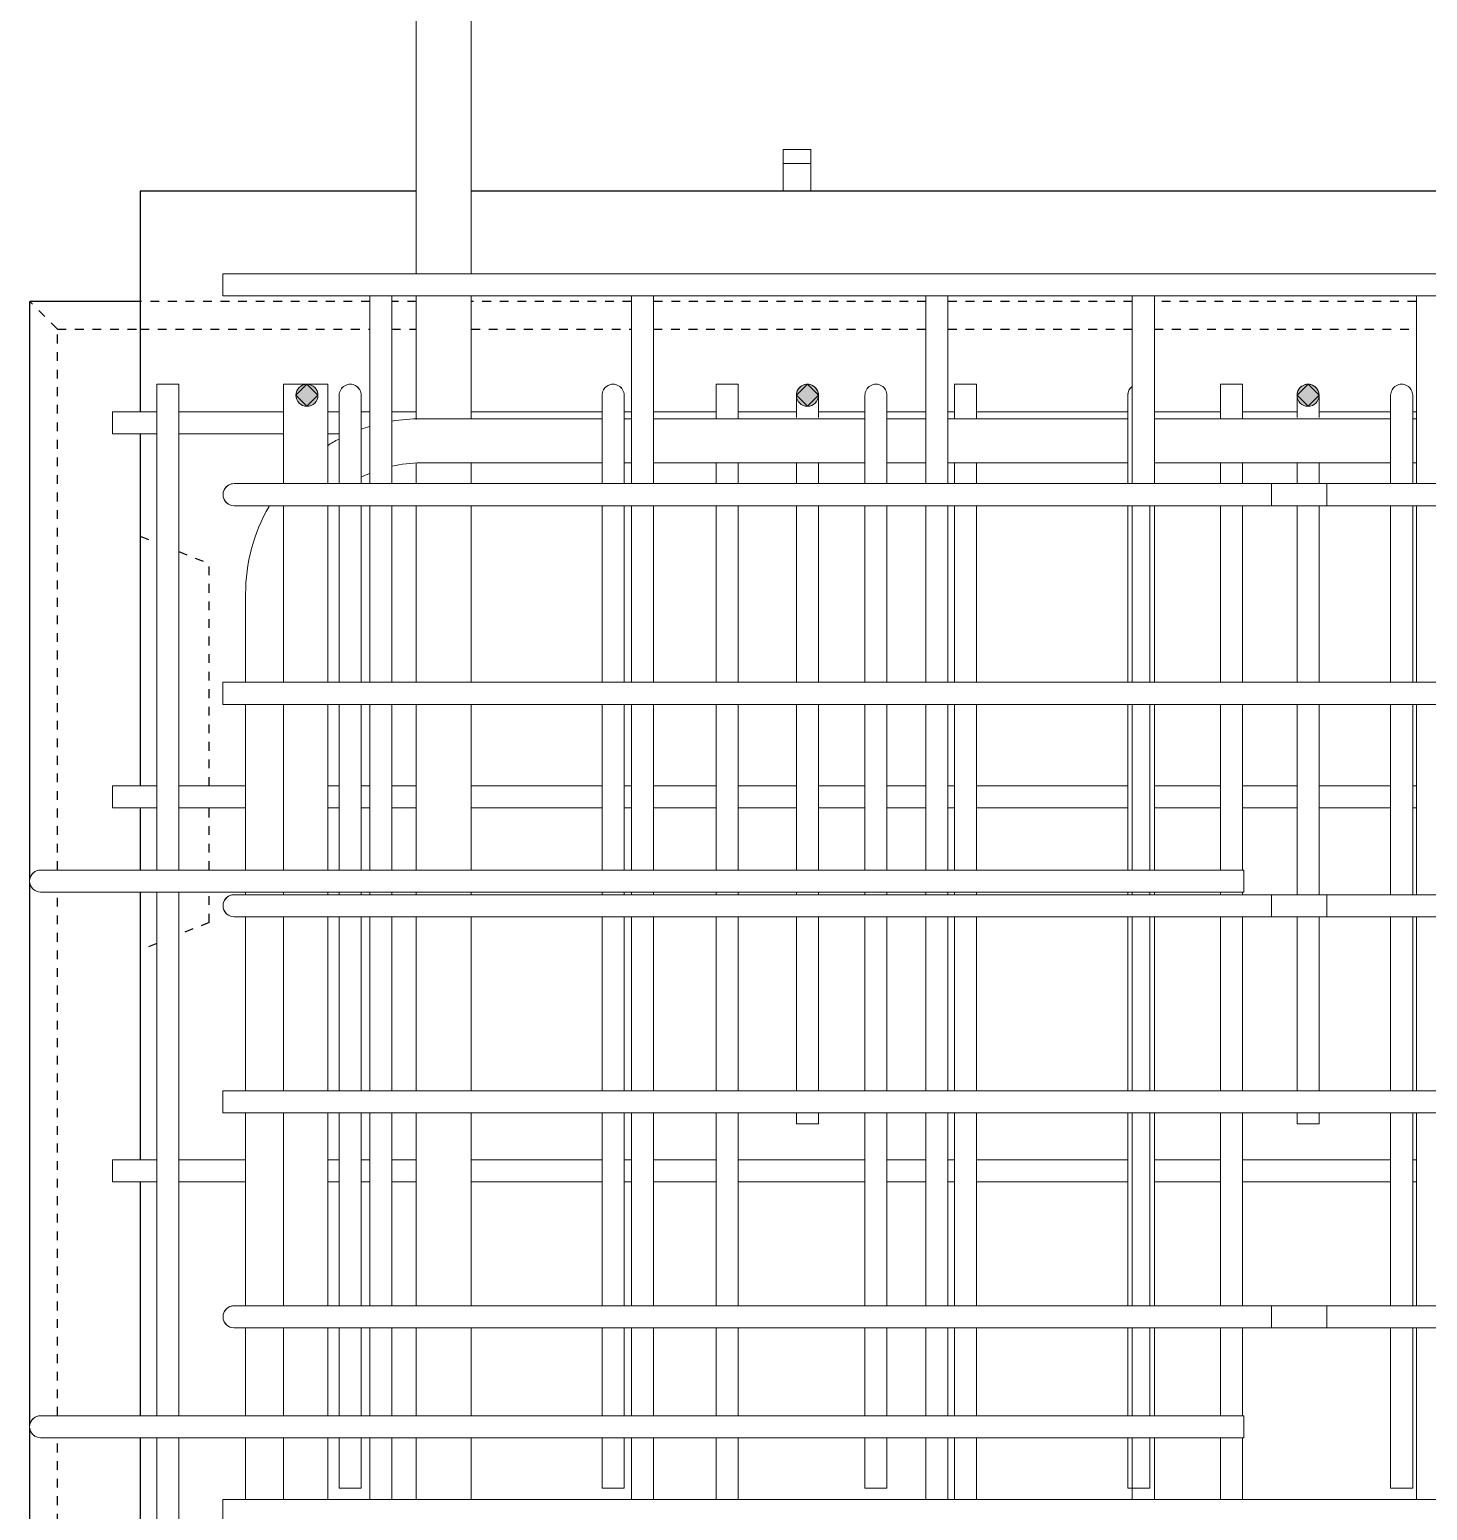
# Model space of a CAD drawing. Header units: millimetres. Extents: x -14581 to 6741, y -2784 to 21137.
# Drawn here: x -12894 to -12387, y 3222 to 3758 of the extents above; entities that cross this region are included whole.
import ezdxf

# ---------------------------------------------------------------- set-up
doc = ezdxf.new("R2010")
doc.units = ezdxf.units.MM
doc.linetypes.add('Dash', pattern=[6.36, 3.18, -3.18])
for name, color, linetype, lineweight in [('A-GENM', 13, 'Continuous', 18), ('A-WALL', 113, 'Continuous', 25), ('A-WALL-HDLN', 110, 'Dash', 25), ('S-RBAR', 171, 'Continuous', 18)]:
    doc.layers.add(name, color=color, linetype=linetype, lineweight=lineweight)

# ---------------------------------------------------------------- blocks, each defined once
blk = doc.blocks.new('RR spread anchor face based - RR-SA-3_0-200-1726827-Elevation Front Copy 1')
at = {"layer": 'A-GENM'}
for p, q in [((-12620.80383016151, 3709.999999999211), (-12620.80383016151, 3714.999999999211)), ((-12620.80383016151, 3714.999999999211), (-12610.80383016151, 3714.999999999211)), ((-12610.80383016151, 3714.999999999211), (-12610.80383016151, 3709.999999999211)), ((-12620.80383016151, 3699.999999999595), (-12620.80383016151, 3709.999999999211)), ((-12610.80383016151, 3709.999999999211), (-12620.80383016151, 3709.999999999211)), ((-12610.80383016151, 3709.999999999211), (-12610.80383016151, 3699.999999999595))]:
    blk.add_line(p, q, dxfattribs=at)

msp = doc.modelspace()

# ---------------------------------------------------------------- hatches: boundary and pattern name
at = {"layer": 'S-RBAR'}
h = msp.add_hatch(color=256, dxfattribs=at)
edge = h.paths.add_edge_path()
edge.add_arc((-12793.38043846093, 3625.999999999212), 4, 0, 360)
for points in [[(-12793.38043846094, 3621.999999999216), (-12789.38043846094, 3625.999999999217), (-12793.38043846094, 3629.999999999218), (-12797.38043846094, 3625.999999999217)], [(-12611.98628638608, 3621.999999999216), (-12607.98628638608, 3625.999999999217), (-12611.98628638608, 3629.999999999218), (-12615.98628638608, 3625.999999999217)], [(-12430.59213431122, 3621.999999999216), (-12426.59213431123, 3625.999999999217), (-12430.59213431122, 3629.999999999218), (-12434.59213431122, 3625.999999999217)]]:
    msp.add_hatch(color=256, dxfattribs=at).paths.add_polyline_path(points)
h = msp.add_hatch(color=256, dxfattribs=at)
edge = h.paths.add_edge_path()
edge.add_arc((-12611.98628638608, 3625.999999999212), 4, 0, 360)
h = msp.add_hatch(color=256, dxfattribs=at)
edge = h.paths.add_edge_path()
edge.add_arc((-12430.59213431122, 3625.999999999212), 4, 0, 360)

# ---------------------------------------------------------------- linework, layer by layer
at = {"layer": 'A-WALL'}
for p, q in [((-12753.80383016153, 3699.999999999594), (-12853.80383016152, 3699.999999999594)), ((-12853.80383016153, 3699.999999999594), (-12853.80383016153, 3619.999999999593)), ((-12250.36633016154, 3699.999999999594), (-12733.80383016153, 3699.999999999594)), ((-12893.80383016152, 3450.493431560683), (-12893.80383016152, 3659.999999999213)), ((-12853.80383016153, 3659.999999999213), (-12893.80383016152, 3659.999999999213)), ((-12853.80383016153, 3611.999999999593), (-12853.80383016153, 3484.499999999593)), ((-12853.80383016153, 3476.499999999593), (-12853.80383016153, 3453.999999999423)), ((-12893.80383016152, 3252.785098227362), (-12893.80383016152, 3449.506568438163)), ((-12853.80383016153, 3445.999999999423), (-12853.80383016153, 3348.999999999594)), ((-12853.80383016153, 3340.999999999593), (-12853.80383016153, 3256.291666666102)), ((-12893.80383016152, 3055.07676489404), (-12893.80383016152, 3251.798235104841)), ((-12853.80383016153, 3248.291666666101), (-12853.80383016153, 3213.499999999594))]:
    msp.add_line(p, q, dxfattribs=at)
at = {"layer": 'A-WALL-HDLN'}
for p, q in [((-12883.80124784998, 3649.999999999974), (-12893.77403961149, 3659.97279176149)), ((-12770.59410178538, 3659.999999999213), (-12853.80383016153, 3659.999999999213)), ((-12753.80383016153, 3659.999999999213), (-12762.59410178538, 3659.999999999213)), ((-12675.78117427416, 3659.999999999213), (-12733.80383016153, 3659.999999999213)), ((-12569.09324676294, 3659.999999999213), (-12667.78117427417, 3659.999999999213)), ((-12494.28031925173, 3659.999999999213), (-12561.09324676294, 3659.999999999213)), ((-12391.34239174051, 3659.999999999213), (-12486.28031925173, 3659.999999999213)), ((-12883.80124784998, 3453.999999999424), (-12883.80124784998, 3649.999999999975)), ((-12883.80124784998, 3649.999999999975), (-12853.85343953652, 3649.999999999975)), ((-12853.75422078653, 3649.999999999975), (-12770.59410178538, 3649.999999999975)), ((-12762.59410178538, 3649.999999999975), (-12753.80383016153, 3649.999999999976)), ((-12733.80383016153, 3649.999999999976), (-12675.78117427416, 3649.999999999976)), ((-12667.78117427417, 3649.999999999976), (-12569.09324676294, 3649.999999999977)), ((-12561.09324676294, 3649.999999999977), (-12494.28031925173, 3649.999999999978)), ((-12486.28031925173, 3649.999999999978), (-12391.34239174051, 3649.999999999978)), ((-12853.75422078653, 3574.980156249579), (-12847.80383016152, 3572.599999999577)), ((-12839.80383016152, 3569.399999999578), (-12828.80383016155, 3564.999999999589)), ((-12828.80383016155, 3484.499999999593), (-12828.80383016155, 3564.999999999589)), ((-12828.80383016155, 3453.999999999423), (-12828.80383016155, 3476.499999999593)), ((-12883.80124784998, 3256.291666666103), (-12883.80124784998, 3445.999999999423)), ((-12828.80383016155, 3434.999999999594), (-12828.80383016155, 3445.999999999423)), ((-12828.80383016155, 3434.999999999594), (-12839.80383016152, 3430.599999999605)), ((-12847.80383016152, 3427.399999999606), (-12853.75422078653, 3425.019843749604)), ((-12883.80124784998, 3058.583333332781), (-12883.80124784998, 3248.291666666102))]:
    msp.add_line(p, q, dxfattribs=at)
at = {"layer": 'S-RBAR'}
for p, q in [((-12753.80383016153, 4680.000000000216), (-12753.80383016153, 3669.999999999593)), ((-12733.80383016153, 4680.000000000216), (-12733.80383016153, 3669.999999999593)), ((-12063.80383016152, 3669.999999999594), (-12823.80383016152, 3669.999999999594)), ((-12823.80383016152, 3669.999999999594), (-12823.80383016152, 3661.999999999594)), ((-12063.80383016152, 3661.999999999594), (-12823.80383016152, 3661.999999999594)), ((-12770.59410178538, 3593.999999999214), (-12770.59410178538, 3661.999999999595)), ((-12762.59410178538, 3593.999999999214), (-12762.59410178538, 3661.999999999595)), ((-12753.80383016153, 3661.999999999594), (-12753.80383016153, 3617.276176211157)), ((-12733.80383016153, 3661.999999999594), (-12733.80383016153, 3617.499999999598)), ((-12675.78117427416, 3593.999999999214), (-12675.78117427416, 3661.999999999595)), ((-12667.78117427417, 3593.999999999214), (-12667.78117427417, 3661.999999999595)), ((-12569.09324676294, 3593.999999999214), (-12569.09324676294, 3661.999999999595)), ((-12561.09324676294, 3593.999999999214), (-12561.09324676294, 3661.999999999595)), ((-12494.28031925173, 3593.999999999214), (-12494.28031925173, 3661.999999999595)), ((-12486.28031925173, 3593.999999999214), (-12486.28031925173, 3661.999999999595)), ((-12391.34239174051, 3593.999999999214), (-12391.34239174051, 3661.999999999595)), ((-12839.80383016152, 3629.999999999213), (-12847.80383016152, 3629.999999999213)), ((-12847.80383016152, 3453.999999999424), (-12847.80383016152, 3629.999999999213)), ((-12839.80383016152, 3453.999999999424), (-12839.80383016152, 3629.999999999213)), ((-12785.80383016153, 3629.999999999213), (-12801.80383016153, 3629.999999999213)), ((-12801.80383016153, 3593.999999999213), (-12801.80383016153, 3629.999999999213)), ((-12793.38043846094, 3629.999999999218), (-12797.38043846094, 3625.999999999217)), ((-12789.38043846094, 3625.999999999217), (-12793.38043846094, 3629.999999999218)), ((-12785.80383016153, 3593.999999999213), (-12785.80383016153, 3629.999999999213)), ((-12637.08555739102, 3629.999999999213), (-12645.08555739102, 3629.999999999213)), ((-12645.08555739102, 3617.499999999598), (-12645.08555739102, 3629.999999999213)), ((-12637.08555739102, 3617.499999999598), (-12637.08555739102, 3629.999999999213)), ((-12611.98628638608, 3629.999999999218), (-12615.98628638608, 3625.999999999217)), ((-12607.98628638608, 3625.999999999217), (-12611.98628638608, 3629.999999999218)), ((-12550.72642100577, 3629.999999999213), (-12558.72642100577, 3629.999999999213)), ((-12558.72642100577, 3617.499999999598), (-12558.72642100577, 3629.999999999213)), ((-12550.72642100577, 3617.499999999598), (-12550.72642100577, 3629.999999999213)), ((-12454.36728462051, 3629.999999999213), (-12462.36728462051, 3629.999999999213)), ((-12462.36728462051, 3617.499999999598), (-12462.36728462051, 3629.999999999213)), ((-12454.36728462051, 3617.499999999598), (-12454.36728462051, 3629.999999999213)), ((-12430.59213431122, 3629.999999999218), (-12434.59213431122, 3625.999999999217)), ((-12426.59213431123, 3625.999999999217), (-12430.59213431122, 3629.999999999218)), ((-12797.38043846094, 3625.999999999217), (-12793.38043846094, 3621.999999999216)), ((-12793.38043846094, 3621.999999999216), (-12789.38043846094, 3625.999999999217)), ((-12781.68129136415, 3594.179344907723), (-12781.68129136415, 3625.999999999203)), ((-12773.68129136415, 3594.179344907723), (-12773.68129136415, 3625.999999999203)), ((-12686.42723989491, 3594.179344907723), (-12686.42723989491, 3625.999999999203)), ((-12678.42723989491, 3594.179344907723), (-12678.42723989491, 3625.999999999203)), ((-12615.98628638608, 3625.999999999212), (-12615.98628638608, 3617.922472957413)), ((-12615.98628638608, 3625.999999999217), (-12611.98628638608, 3621.999999999216)), ((-12611.98628638608, 3621.999999999216), (-12607.98628638608, 3625.999999999217)), ((-12607.98628638608, 3625.999999999212), (-12607.98628638608, 3617.922472957413)), ((-12591.17318842567, 3594.179344907723), (-12591.17318842567, 3625.999999999203)), ((-12583.17318842567, 3594.179344907723), (-12583.17318842567, 3625.999999999203)), ((-12495.91913695643, 3594.179344907723), (-12495.91913695643, 3625.999999999203)), ((-12434.59213431123, 3625.999999999212), (-12434.59213431123, 3617.922472957413)), ((-12434.59213431122, 3625.999999999217), (-12430.59213431122, 3621.999999999216)), ((-12430.59213431122, 3621.999999999216), (-12426.59213431123, 3625.999999999217)), ((-12426.59213431123, 3625.999999999212), (-12426.59213431123, 3617.922472957413)), ((-12400.6650854872, 3594.179344907723), (-12400.6650854872, 3625.999999999203)), ((-12392.6650854872, 3594.179344907723), (-12392.6650854872, 3625.999999999203)), ((-12847.80383016152, 3619.999999999593), (-12863.80383016152, 3619.999999999593)), ((-12863.80383016152, 3619.999999999593), (-12863.80383016152, 3611.999999999593)), ((-12801.80383016153, 3619.999999999593), (-12839.80383016152, 3619.999999999593)), ((-12781.68129136415, 3619.999999999593), (-12785.80383016152, 3619.999999999593)), ((-12770.59410178538, 3619.999999999593), (-12773.68129136415, 3619.999999999593)), ((-12753.80383016153, 3619.999999999593), (-12762.59410178538, 3619.999999999593)), ((-12686.42723989491, 3617.499999999598), (-12752.10371969996, 3617.499999999598)), ((-12686.42723989491, 3619.999999999593), (-12733.80383016153, 3619.999999999593)), ((-12675.78117427416, 3619.999999999593), (-12678.42723989491, 3619.999999999593)), ((-12675.78117427416, 3617.499999999598), (-12678.42723989491, 3617.499999999598)), ((-12645.08555739102, 3619.999999999593), (-12667.78117427417, 3619.999999999593)), ((-12591.17318842567, 3617.499999999598), (-12667.78117427417, 3617.499999999598)), ((-12615.98628638608, 3619.999999999593), (-12637.08555739102, 3619.999999999593)), ((-12591.17318842567, 3619.999999999593), (-12607.98628638608, 3619.999999999593)), ((-12569.09324676294, 3619.999999999593), (-12583.17318842567, 3619.999999999593)), ((-12569.09324676294, 3617.499999999598), (-12583.17318842567, 3617.499999999598)), ((-12558.72642100577, 3619.999999999593), (-12561.09324676294, 3619.999999999593)), ((-12495.91913695643, 3617.499999999598), (-12561.09324676294, 3617.499999999598)), ((-12495.91913695643, 3619.999999999593), (-12550.72642100577, 3619.999999999593)), ((-12462.36728462051, 3619.999999999593), (-12486.28031925173, 3619.999999999593)), ((-12400.6650854872, 3617.499999999598), (-12486.28031925173, 3617.499999999598)), ((-12434.59213431123, 3619.999999999593), (-12454.36728462051, 3619.999999999593)), ((-12400.6650854872, 3619.999999999593), (-12426.59213431123, 3619.999999999593)), ((-12391.34239174051, 3619.999999999593), (-12392.6650854872, 3619.999999999593)), ((-12391.34239174051, 3617.499999999598), (-12392.6650854872, 3617.499999999598)), ((-12847.80383016152, 3611.999999999593), (-12863.80383016152, 3611.999999999593)), ((-12801.80383016153, 3611.999999999593), (-12839.80383016152, 3611.999999999593)), ((-12781.68129136415, 3611.999999999593), (-12785.80383016152, 3611.999999999593)), ((-12753.80383016153, 3601.276176211157), (-12753.80383016153, 3593.999999999213)), ((-12686.42723989491, 3601.499999999599), (-12752.10371969996, 3601.499999999599)), ((-12733.80383016153, 3601.499999999598), (-12733.80383016153, 3593.999999999213)), ((-12675.78117427416, 3601.499999999599), (-12678.42723989491, 3601.499999999599)), ((-12591.17318842567, 3601.499999999599), (-12667.78117427417, 3601.499999999599)), ((-12645.08555739102, 3593.999999999214), (-12645.08555739102, 3601.499999999599)), ((-12637.08555739102, 3593.999999999214), (-12637.08555739102, 3601.499999999599)), ((-12615.98628638608, 3601.499999999598), (-12615.98628638608, 3593.999999999214)), ((-12607.98628638608, 3601.499999999598), (-12607.98628638608, 3593.999999999214)), ((-12569.09324676294, 3601.499999999599), (-12583.17318842567, 3601.499999999599)), ((-12495.91913695643, 3601.499999999599), (-12561.09324676294, 3601.499999999599)), ((-12558.72642100577, 3593.999999999214), (-12558.72642100577, 3601.499999999599)), ((-12550.72642100577, 3593.999999999214), (-12550.72642100577, 3601.499999999599)), ((-12400.6650854872, 3601.499999999599), (-12486.28031925173, 3601.499999999599)), ((-12462.36728462051, 3593.999999999214), (-12462.36728462051, 3601.499999999599)), ((-12454.36728462051, 3593.999999999214), (-12454.36728462051, 3601.499999999599)), ((-12434.59213431123, 3601.499999999598), (-12434.59213431123, 3593.999999999214)), ((-12426.59213431123, 3601.499999999598), (-12426.59213431123, 3593.999999999214)), ((-12391.34239174051, 3601.499999999599), (-12392.6650854872, 3601.499999999599)), ((-12819.76422844584, 3593.999999999213), (-12783.76422844584, 3593.999999999213)), ((-12423.76422844584, 3593.999999999213), (-12783.76422844584, 3593.999999999213)), ((-12443.80383016152, 3593.999999999213), (-12083.80383016152, 3593.999999999213)), ((-12443.80383016152, 3585.999999999213), (-12443.80383016152, 3593.999999999213)), ((-12423.76422844584, 3593.999999999213), (-12423.76422844584, 3585.999999999213)), ((-12819.76422844584, 3585.999999999213), (-12783.76422844584, 3585.999999999213)), ((-12801.80383016153, 3521.999999999594), (-12801.80383016153, 3585.999999999213)), ((-12785.80383016153, 3521.999999999594), (-12785.80383016153, 3585.999999999213)), ((-12423.76422844584, 3585.999999999213), (-12783.76422844584, 3585.999999999213)), ((-12781.68129136415, 3585.999999999213), (-12781.68129136415, 3521.999999999596)), ((-12773.68129136415, 3585.999999999213), (-12773.68129136415, 3521.999999999596)), ((-12770.59410178538, 3521.999999999595), (-12770.59410178538, 3585.999999999212)), ((-12762.59410178538, 3521.999999999595), (-12762.59410178538, 3585.999999999212)), ((-12753.80383016153, 3585.999999999213), (-12753.80383016153, 3521.999999999594)), ((-12733.80383016153, 3585.999999999213), (-12733.80383016153, 3521.999999999594)), ((-12686.42723989491, 3585.999999999213), (-12686.42723989491, 3521.999999999596)), ((-12678.42723989491, 3585.999999999213), (-12678.42723989491, 3521.999999999596)), ((-12675.78117427416, 3521.999999999595), (-12675.78117427416, 3585.999999999212)), ((-12667.78117427417, 3521.999999999595), (-12667.78117427417, 3585.999999999212)), ((-12645.08555739102, 3521.999999999595), (-12645.08555739102, 3585.999999999213)), ((-12637.08555739102, 3521.999999999595), (-12637.08555739102, 3585.999999999213)), ((-12615.98628638608, 3585.999999999213), (-12615.98628638608, 3521.999999999595)), ((-12607.98628638608, 3585.999999999213), (-12607.98628638608, 3521.999999999595)), ((-12591.17318842567, 3585.999999999213), (-12591.17318842567, 3521.999999999596)), ((-12583.17318842567, 3585.999999999213), (-12583.17318842567, 3521.999999999596)), ((-12569.09324676294, 3521.999999999595), (-12569.09324676294, 3585.999999999212)), ((-12561.09324676294, 3521.999999999595), (-12561.09324676294, 3585.999999999212)), ((-12558.72642100577, 3521.999999999595), (-12558.72642100577, 3585.999999999213)), ((-12550.72642100577, 3521.999999999595), (-12550.72642100577, 3585.999999999213)), ((-12495.91913695643, 3585.999999999213), (-12495.91913695643, 3521.999999999596)), ((-12494.28031925173, 3521.999999999595), (-12494.28031925173, 3585.999999999212)), ((-12487.91913695644, 3585.999999999213), (-12487.91913695644, 3521.999999999596)), ((-12486.28031925173, 3521.999999999595), (-12486.28031925173, 3585.999999999212)), ((-12462.36728462051, 3521.999999999595), (-12462.36728462051, 3585.999999999213)), ((-12454.36728462051, 3521.999999999595), (-12454.36728462051, 3585.999999999213)), ((-12443.80383016152, 3585.999999999213), (-12083.80383016152, 3585.999999999213)), ((-12434.59213431123, 3585.999999999213), (-12434.59213431123, 3521.999999999595)), ((-12426.59213431123, 3585.999999999213), (-12426.59213431123, 3521.999999999595)), ((-12400.6650854872, 3585.999999999213), (-12400.6650854872, 3521.999999999596)), ((-12392.6650854872, 3585.999999999213), (-12392.6650854872, 3521.999999999596)), ((-12391.34239174051, 3521.999999999595), (-12391.34239174051, 3585.999999999212)), ((-12815.60371969996, 3553.999999999598), (-12815.60371969996, 3521.999999999595)), ((-12063.80383016152, 3521.999999999594), (-12823.80383016152, 3521.999999999594)), ((-12823.80383016152, 3521.999999999594), (-12823.80383016152, 3513.999999999594)), ((-12063.80383016152, 3513.999999999594), (-12823.80383016152, 3513.999999999594)), ((-12815.60371969996, 3513.999999999594), (-12815.60371969996, 3453.999999999423)), ((-12801.80383016153, 3453.999999999423), (-12801.80383016153, 3513.999999999594)), ((-12785.80383016153, 3453.999999999423), (-12785.80383016153, 3513.999999999594)), ((-12781.68129136415, 3513.999999999595), (-12781.68129136415, 3453.999999999424)), ((-12773.68129136415, 3513.999999999595), (-12773.68129136415, 3453.999999999424)), ((-12770.59410178538, 3453.999999999423), (-12770.59410178538, 3513.999999999593)), ((-12762.59410178538, 3453.999999999423), (-12762.59410178538, 3513.999999999593)), ((-12753.80383016153, 3513.999999999594), (-12753.80383016153, 3453.999999999423)), ((-12733.80383016153, 3513.999999999594), (-12733.80383016153, 3453.999999999423)), ((-12686.42723989491, 3513.999999999595), (-12686.42723989491, 3453.999999999424)), ((-12678.42723989491, 3513.999999999595), (-12678.42723989491, 3453.999999999424)), ((-12675.78117427416, 3453.999999999423), (-12675.78117427416, 3513.999999999593)), ((-12667.78117427417, 3453.999999999423), (-12667.78117427417, 3513.999999999593)), ((-12645.08555739102, 3453.999999999424), (-12645.08555739102, 3513.999999999595)), ((-12637.08555739102, 3453.999999999424), (-12637.08555739102, 3513.999999999595)), ((-12615.98628638608, 3513.999999999594), (-12615.98628638608, 3453.999999999424)), ((-12607.98628638608, 3513.999999999594), (-12607.98628638608, 3453.999999999424)), ((-12591.17318842567, 3513.999999999595), (-12591.17318842567, 3453.999999999424)), ((-12583.17318842567, 3513.999999999595), (-12583.17318842567, 3453.999999999424)), ((-12569.09324676294, 3453.999999999423), (-12569.09324676294, 3513.999999999593)), ((-12561.09324676294, 3453.999999999423), (-12561.09324676294, 3513.999999999593)), ((-12558.72642100577, 3453.999999999424), (-12558.72642100577, 3513.999999999595)), ((-12550.72642100577, 3453.999999999424), (-12550.72642100577, 3513.999999999595)), ((-12495.91913695643, 3513.999999999595), (-12495.91913695643, 3453.999999999424)), ((-12494.28031925173, 3453.999999999423), (-12494.28031925173, 3513.999999999593)), ((-12487.91913695644, 3513.999999999595), (-12487.91913695644, 3453.999999999424)), ((-12486.28031925173, 3453.999999999423), (-12486.28031925173, 3513.999999999593)), ((-12462.36728462051, 3453.999999999424), (-12462.36728462051, 3513.999999999595)), ((-12454.36728462051, 3453.999999999424), (-12454.36728462051, 3513.999999999595)), ((-12434.59213431123, 3513.999999999594), (-12434.59213431123, 3445.06060605984)), ((-12426.59213431123, 3513.999999999594), (-12426.59213431123, 3445.06060605984)), ((-12400.6650854872, 3513.999999999595), (-12400.6650854872, 3445.06060605984)), ((-12392.6650854872, 3513.999999999595), (-12392.6650854872, 3445.06060605984)), ((-12391.34239174051, 3445.06060605984), (-12391.34239174051, 3513.999999999593)), ((-12847.80383016152, 3484.499999999593), (-12863.80383016152, 3484.499999999593)), ((-12863.80383016152, 3484.499999999593), (-12863.80383016152, 3476.499999999593)), ((-12815.60371969995, 3484.499999999593), (-12839.80383016152, 3484.499999999593)), ((-12781.68129136415, 3484.499999999593), (-12785.80383016152, 3484.499999999593)), ((-12770.59410178538, 3484.499999999593), (-12773.68129136415, 3484.499999999593)), ((-12753.80383016153, 3484.499999999593), (-12762.59410178538, 3484.499999999593)), ((-12686.42723989491, 3484.499999999593), (-12733.80383016153, 3484.499999999593)), ((-12675.78117427416, 3484.499999999593), (-12678.42723989491, 3484.499999999593)), ((-12645.08555739102, 3484.499999999593), (-12667.78117427417, 3484.499999999593)), ((-12615.98628638608, 3484.499999999593), (-12637.08555739102, 3484.499999999593)), ((-12591.17318842567, 3484.499999999593), (-12607.98628638608, 3484.499999999593)), ((-12569.09324676294, 3484.499999999593), (-12583.17318842567, 3484.499999999593)), ((-12558.72642100577, 3484.499999999593), (-12561.09324676294, 3484.499999999593)), ((-12495.91913695643, 3484.499999999593), (-12550.72642100577, 3484.499999999593)), ((-12462.36728462051, 3484.499999999593), (-12486.28031925173, 3484.499999999593)), ((-12434.59213431123, 3484.499999999593), (-12454.36728462051, 3484.499999999593)), ((-12400.6650854872, 3484.499999999593), (-12426.59213431123, 3484.499999999593)), ((-12391.34239174051, 3484.499999999593), (-12392.6650854872, 3484.499999999593)), ((-12847.80383016152, 3476.499999999593), (-12863.80383016152, 3476.499999999593)), ((-12815.60371969995, 3476.499999999593), (-12839.80383016152, 3476.499999999593)), ((-12781.68129136415, 3476.499999999593), (-12785.80383016152, 3476.499999999593)), ((-12770.59410178538, 3476.499999999593), (-12773.68129136415, 3476.499999999593)), ((-12753.80383016153, 3476.499999999593), (-12762.59410178538, 3476.499999999593)), ((-12686.42723989491, 3476.499999999593), (-12733.80383016153, 3476.499999999593)), ((-12675.78117427416, 3476.499999999593), (-12678.42723989491, 3476.499999999593)), ((-12645.08555739102, 3476.499999999593), (-12667.78117427417, 3476.499999999593)), ((-12615.98628638608, 3476.499999999593), (-12637.08555739102, 3476.499999999593)), ((-12591.17318842567, 3476.499999999593), (-12607.98628638608, 3476.499999999593)), ((-12569.09324676294, 3476.499999999593), (-12583.17318842567, 3476.499999999593)), ((-12558.72642100577, 3476.499999999593), (-12561.09324676294, 3476.499999999593)), ((-12495.91913695643, 3476.499999999593), (-12550.72642100577, 3476.499999999593)), ((-12462.36728462051, 3476.499999999593), (-12486.28031925173, 3476.499999999593)), ((-12434.59213431123, 3476.499999999593), (-12454.36728462051, 3476.499999999593)), ((-12400.6650854872, 3476.499999999593), (-12426.59213431123, 3476.499999999593)), ((-12391.34239174051, 3476.499999999593), (-12392.6650854872, 3476.499999999593)), ((-12889.86879165895, 3453.999999999423), (-12869.86879165895, 3453.999999999423)), ((-12453.86674867559, 3453.999999999423), (-12869.86879165895, 3453.999999999423)), ((-12453.86674867559, 3453.999999999423), (-12453.86674867559, 3445.999999999423)), ((-12889.86879165895, 3445.999999999423), (-12869.86879165895, 3445.999999999423)), ((-12453.86674867559, 3445.999999999423), (-12869.86879165895, 3445.999999999423)), ((-12847.80383016152, 3256.291666666102), (-12847.80383016152, 3445.999999999424)), ((-12839.80383016152, 3256.291666666102), (-12839.80383016152, 3445.999999999424)), ((-12819.76422844584, 3445.06060605984), (-12783.76422844584, 3445.06060605984)), ((-12815.60371969996, 3445.999999999423), (-12815.60371969996, 3445.06060605984)), ((-12801.80383016153, 3445.06060605984), (-12801.80383016153, 3445.999999999423)), ((-12785.80383016153, 3445.06060605984), (-12785.80383016153, 3445.999999999423)), ((-12423.76422844584, 3445.06060605984), (-12783.76422844584, 3445.06060605984)), ((-12781.68129136415, 3445.999999999423), (-12781.68129136415, 3445.06060605984)), ((-12773.68129136415, 3445.999999999423), (-12773.68129136415, 3445.06060605984)), ((-12770.59410178538, 3445.06060605984), (-12770.59410178538, 3445.999999999423)), ((-12762.59410178538, 3445.06060605984), (-12762.59410178538, 3445.999999999423)), ((-12753.80383016153, 3445.999999999423), (-12753.80383016153, 3445.06060605984)), ((-12733.80383016153, 3445.999999999423), (-12733.80383016153, 3445.06060605984)), ((-12686.42723989491, 3445.999999999423), (-12686.42723989491, 3445.06060605984)), ((-12678.42723989491, 3445.999999999423), (-12678.42723989491, 3445.06060605984)), ((-12675.78117427416, 3445.06060605984), (-12675.78117427416, 3445.999999999423)), ((-12667.78117427417, 3445.06060605984), (-12667.78117427417, 3445.999999999423)), ((-12645.08555739102, 3445.06060605984), (-12645.08555739102, 3445.999999999424)), ((-12637.08555739102, 3445.06060605984), (-12637.08555739102, 3445.999999999424)), ((-12615.98628638608, 3445.999999999423), (-12615.98628638608, 3445.06060605984)), ((-12607.98628638608, 3445.999999999423), (-12607.98628638608, 3445.06060605984)), ((-12591.17318842567, 3445.999999999423), (-12591.17318842567, 3445.06060605984)), ((-12583.17318842567, 3445.999999999423), (-12583.17318842567, 3445.06060605984)), ((-12569.09324676294, 3445.06060605984), (-12569.09324676294, 3445.999999999423)), ((-12561.09324676294, 3445.06060605984), (-12561.09324676294, 3445.999999999423)), ((-12558.72642100577, 3445.06060605984), (-12558.72642100577, 3445.999999999424)), ((-12550.72642100577, 3445.06060605984), (-12550.72642100577, 3445.999999999424)), ((-12495.91913695643, 3445.999999999423), (-12495.91913695643, 3445.06060605984)), ((-12494.28031925173, 3445.06060605984), (-12494.28031925173, 3445.999999999423)), ((-12487.91913695644, 3445.999999999423), (-12487.91913695644, 3445.06060605984)), ((-12486.28031925173, 3445.06060605984), (-12486.28031925173, 3445.999999999423)), ((-12462.36728462051, 3445.06060605984), (-12462.36728462051, 3445.999999999424)), ((-12454.36728462051, 3445.06060605984), (-12454.36728462051, 3445.999999999424)), ((-12443.80383016152, 3445.06060605984), (-12083.80383016152, 3445.06060605984)), ((-12443.80383016152, 3437.060606059839), (-12443.80383016152, 3445.06060605984)), ((-12423.76422844584, 3445.06060605984), (-12423.76422844584, 3437.060606059839)), ((-12819.76422844584, 3437.060606059839), (-12783.76422844584, 3437.060606059839)), ((-12815.60371969996, 3437.060606059839), (-12815.60371969996, 3373.999999999595)), ((-12801.80383016153, 3373.999999999595), (-12801.80383016153, 3437.060606059839)), ((-12785.80383016153, 3373.999999999595), (-12785.80383016153, 3437.060606059839)), ((-12423.76422844584, 3437.060606059839), (-12783.76422844584, 3437.060606059839)), ((-12781.68129136415, 3437.060606059839), (-12781.68129136415, 3373.999999999595)), ((-12773.68129136415, 3437.060606059839), (-12773.68129136415, 3373.999999999595)), ((-12770.59410178538, 3373.999999999594), (-12770.59410178538, 3437.060606059839)), ((-12762.59410178538, 3373.999999999594), (-12762.59410178538, 3437.060606059839)), ((-12753.80383016153, 3437.060606059839), (-12753.80383016153, 3373.999999999595)), ((-12733.80383016153, 3437.060606059839), (-12733.80383016153, 3373.999999999595)), ((-12686.42723989491, 3437.060606059839), (-12686.42723989491, 3373.999999999595)), ((-12678.42723989491, 3437.060606059839), (-12678.42723989491, 3373.999999999595)), ((-12675.78117427416, 3373.999999999594), (-12675.78117427416, 3437.060606059839)), ((-12667.78117427417, 3373.999999999594), (-12667.78117427417, 3437.060606059839)), ((-12645.08555739102, 3373.999999999595), (-12645.08555739102, 3437.060606059839)), ((-12637.08555739102, 3373.999999999595), (-12637.08555739102, 3437.060606059839)), ((-12615.98628638608, 3437.060606059839), (-12615.98628638608, 3373.999999999595)), ((-12607.98628638608, 3437.060606059839), (-12607.98628638608, 3373.999999999595)), ((-12591.17318842567, 3437.060606059839), (-12591.17318842567, 3373.999999999595)), ((-12583.17318842567, 3437.060606059839), (-12583.17318842567, 3373.999999999595)), ((-12569.09324676294, 3373.999999999594), (-12569.09324676294, 3437.060606059839)), ((-12561.09324676294, 3373.999999999594), (-12561.09324676294, 3437.060606059839)), ((-12558.72642100577, 3373.999999999595), (-12558.72642100577, 3437.060606059839)), ((-12550.72642100577, 3373.999999999595), (-12550.72642100577, 3437.060606059839)), ((-12495.91913695643, 3437.060606059839), (-12495.91913695643, 3373.999999999595)), ((-12494.28031925173, 3373.999999999594), (-12494.28031925173, 3437.060606059839)), ((-12487.91913695644, 3437.060606059839), (-12487.91913695644, 3373.999999999595)), ((-12486.28031925173, 3373.999999999594), (-12486.28031925173, 3437.060606059839)), ((-12462.36728462051, 3373.999999999595), (-12462.36728462051, 3437.060606059839)), ((-12454.36728462051, 3373.999999999595), (-12454.36728462051, 3437.060606059839)), ((-12443.80383016152, 3437.060606059839), (-12083.80383016152, 3437.060606059839)), ((-12434.59213431123, 3437.060606059839), (-12434.59213431123, 3373.999999999595)), ((-12426.59213431123, 3437.060606059839), (-12426.59213431123, 3373.999999999595)), ((-12400.6650854872, 3437.060606059839), (-12400.6650854872, 3373.999999999595)), ((-12392.6650854872, 3437.060606059839), (-12392.6650854872, 3373.999999999595)), ((-12391.34239174051, 3373.999999999594), (-12391.34239174051, 3437.060606059839)), ((-12063.80383016152, 3373.999999999594), (-12823.80383016152, 3373.999999999594)), ((-12823.80383016152, 3373.999999999594), (-12823.80383016152, 3365.999999999594)), ((-12063.80383016152, 3365.999999999594), (-12823.80383016152, 3365.999999999594)), ((-12815.60371969996, 3365.999999999594), (-12815.60371969996, 3296.121212120466)), ((-12801.80383016153, 3296.121212120466), (-12801.80383016153, 3365.999999999594)), ((-12785.80383016153, 3296.121212120466), (-12785.80383016153, 3365.999999999594)), ((-12781.68129136415, 3365.999999999594), (-12781.68129136415, 3296.121212120466)), ((-12773.68129136415, 3365.999999999594), (-12773.68129136415, 3296.121212120466)), ((-12770.59410178538, 3296.121212120466), (-12770.59410178538, 3365.999999999593)), ((-12762.59410178538, 3296.121212120466), (-12762.59410178538, 3365.999999999593)), ((-12753.80383016153, 3365.999999999593), (-12753.80383016153, 3296.121212120466)), ((-12733.80383016153, 3365.999999999593), (-12733.80383016153, 3296.121212120466)), ((-12686.42723989491, 3365.999999999594), (-12686.42723989491, 3296.121212120466)), ((-12678.42723989491, 3365.999999999594), (-12678.42723989491, 3296.121212120466)), ((-12675.78117427416, 3296.121212120466), (-12675.78117427416, 3365.999999999593)), ((-12667.78117427417, 3296.121212120466), (-12667.78117427417, 3365.999999999593)), ((-12645.08555739102, 3296.121212120467), (-12645.08555739102, 3365.999999999594)), ((-12637.08555739102, 3296.121212120467), (-12637.08555739102, 3365.999999999594)), ((-12615.98628638608, 3365.999999999594), (-12615.98628638608, 3361.999999999223)), ((-12607.98628638608, 3365.999999999594), (-12607.98628638608, 3361.999999999223)), ((-12591.17318842567, 3365.999999999594), (-12591.17318842567, 3296.121212120466)), ((-12583.17318842567, 3365.999999999594), (-12583.17318842567, 3296.121212120466)), ((-12569.09324676294, 3296.121212120466), (-12569.09324676294, 3365.999999999593)), ((-12561.09324676294, 3296.121212120466), (-12561.09324676294, 3365.999999999593)), ((-12558.72642100577, 3296.121212120467), (-12558.72642100577, 3365.999999999594)), ((-12550.72642100577, 3296.121212120467), (-12550.72642100577, 3365.999999999594)), ((-12495.91913695643, 3365.999999999594), (-12495.91913695643, 3296.121212120466)), ((-12494.28031925173, 3296.121212120466), (-12494.28031925173, 3365.999999999593)), ((-12487.91913695644, 3365.999999999594), (-12487.91913695644, 3296.121212120466)), ((-12486.28031925173, 3296.121212120466), (-12486.28031925173, 3365.999999999593)), ((-12462.36728462051, 3296.121212120467), (-12462.36728462051, 3365.999999999594)), ((-12454.36728462051, 3296.121212120467), (-12454.36728462051, 3365.999999999594)), ((-12434.59213431123, 3365.999999999594), (-12434.59213431123, 3361.999999999223)), ((-12426.59213431123, 3365.999999999594), (-12426.59213431123, 3361.999999999223)), ((-12400.6650854872, 3365.999999999594), (-12400.6650854872, 3296.121212120466)), ((-12392.6650854872, 3365.999999999594), (-12392.6650854872, 3296.121212120466)), ((-12391.34239174051, 3296.121212120466), (-12391.34239174051, 3365.999999999593)), ((-12615.98628638608, 3361.999999999223), (-12607.98628638608, 3361.999999999223)), ((-12434.59213431123, 3361.999999999223), (-12426.59213431123, 3361.999999999223)), ((-12847.80383016152, 3348.999999999594), (-12863.80383016152, 3348.999999999594)), ((-12863.80383016152, 3348.999999999594), (-12863.80383016152, 3340.999999999593)), ((-12815.60371969995, 3348.999999999594), (-12839.80383016152, 3348.999999999594)), ((-12781.68129136415, 3348.999999999594), (-12785.80383016152, 3348.999999999594)), ((-12770.59410178538, 3348.999999999594), (-12773.68129136415, 3348.999999999594)), ((-12753.80383016153, 3348.999999999594), (-12762.59410178538, 3348.999999999594)), ((-12686.42723989491, 3348.999999999594), (-12733.80383016153, 3348.999999999594)), ((-12675.78117427416, 3348.999999999594), (-12678.42723989491, 3348.999999999594)), ((-12645.08555739102, 3348.999999999594), (-12667.78117427417, 3348.999999999594)), ((-12591.17318842567, 3348.999999999594), (-12637.08555739102, 3348.999999999594)), ((-12569.09324676294, 3348.999999999594), (-12583.17318842567, 3348.999999999594)), ((-12558.72642100577, 3348.999999999594), (-12561.09324676294, 3348.999999999594)), ((-12495.91913695643, 3348.999999999594), (-12550.72642100577, 3348.999999999594)), ((-12462.36728462051, 3348.999999999594), (-12486.28031925173, 3348.999999999594)), ((-12400.6650854872, 3348.999999999594), (-12454.36728462051, 3348.999999999594)), ((-12391.34239174051, 3348.999999999594), (-12392.6650854872, 3348.999999999594)), ((-12847.80383016152, 3340.999999999593), (-12863.80383016152, 3340.999999999593)), ((-12815.60371969995, 3340.999999999593), (-12839.80383016152, 3340.999999999593)), ((-12781.68129136415, 3340.999999999593), (-12785.80383016152, 3340.999999999593)), ((-12770.59410178538, 3340.999999999593), (-12773.68129136415, 3340.999999999593)), ((-12753.80383016153, 3340.999999999593), (-12762.59410178538, 3340.999999999593)), ((-12686.42723989491, 3340.999999999593), (-12733.80383016153, 3340.999999999593)), ((-12675.78117427416, 3340.999999999593), (-12678.42723989491, 3340.999999999593)), ((-12645.08555739102, 3340.999999999593), (-12667.78117427417, 3340.999999999593)), ((-12591.17318842567, 3340.999999999593), (-12637.08555739102, 3340.999999999593)), ((-12569.09324676294, 3340.999999999593), (-12583.17318842567, 3340.999999999593)), ((-12558.72642100577, 3340.999999999593), (-12561.09324676294, 3340.999999999593)), ((-12495.91913695643, 3340.999999999593), (-12550.72642100577, 3340.999999999593)), ((-12462.36728462051, 3340.999999999593), (-12486.28031925173, 3340.999999999593)), ((-12400.6650854872, 3340.999999999593), (-12454.36728462051, 3340.999999999593)), ((-12391.34239174051, 3340.999999999593), (-12392.6650854872, 3340.999999999593)), ((-12819.76422844584, 3296.121212120466), (-12783.76422844584, 3296.121212120466)), ((-12423.76422844584, 3296.121212120466), (-12783.76422844584, 3296.121212120466)), ((-12443.80383016152, 3296.121212120466), (-12083.80383016152, 3296.121212120466)), ((-12443.80383016152, 3288.121212120466), (-12443.80383016152, 3296.121212120466)), ((-12423.76422844584, 3296.121212120466), (-12423.76422844584, 3288.121212120466)), ((-12819.76422844584, 3288.121212120466), (-12783.76422844584, 3288.121212120466)), ((-12815.60371969996, 3288.121212120465), (-12815.60371969996, 3256.291666666102)), ((-12801.80383016153, 3256.291666666102), (-12801.80383016153, 3288.121212120465)), ((-12785.80383016153, 3256.291666666102), (-12785.80383016153, 3288.121212120465)), ((-12423.76422844584, 3288.121212120466), (-12783.76422844584, 3288.121212120466)), ((-12781.68129136415, 3288.121212120466), (-12781.68129136415, 3256.291666666102)), ((-12773.68129136415, 3288.121212120466), (-12773.68129136415, 3256.291666666102)), ((-12770.59410178538, 3256.291666666102), (-12770.59410178538, 3288.121212120465)), ((-12762.59410178538, 3256.291666666102), (-12762.59410178538, 3288.121212120465)), ((-12753.80383016153, 3288.121212120465), (-12753.80383016153, 3256.291666666102)), ((-12733.80383016153, 3288.121212120465), (-12733.80383016153, 3256.291666666102)), ((-12686.42723989491, 3288.121212120466), (-12686.42723989491, 3256.291666666102)), ((-12678.42723989491, 3288.121212120466), (-12678.42723989491, 3256.291666666102)), ((-12675.78117427416, 3256.291666666102), (-12675.78117427416, 3288.121212120465)), ((-12667.78117427417, 3256.291666666102), (-12667.78117427417, 3288.121212120465)), ((-12645.08555739102, 3256.291666666103), (-12645.08555739102, 3288.121212120466)), ((-12637.08555739102, 3256.291666666103), (-12637.08555739102, 3288.121212120466)), ((-12591.17318842567, 3288.121212120466), (-12591.17318842567, 3256.291666666102)), ((-12583.17318842567, 3288.121212120466), (-12583.17318842567, 3256.291666666102)), ((-12569.09324676294, 3256.291666666102), (-12569.09324676294, 3288.121212120465)), ((-12561.09324676294, 3256.291666666102), (-12561.09324676294, 3288.121212120465)), ((-12558.72642100577, 3256.291666666103), (-12558.72642100577, 3288.121212120466)), ((-12550.72642100577, 3256.291666666103), (-12550.72642100577, 3288.121212120466)), ((-12495.91913695643, 3288.121212120466), (-12495.91913695643, 3256.291666666102)), ((-12494.28031925173, 3256.291666666102), (-12494.28031925173, 3288.121212120465)), ((-12487.91913695644, 3288.121212120466), (-12487.91913695644, 3256.291666666102)), ((-12486.28031925173, 3256.291666666102), (-12486.28031925173, 3288.121212120465)), ((-12462.36728462051, 3256.291666666103), (-12462.36728462051, 3288.121212120466)), ((-12454.36728462051, 3256.291666666103), (-12454.36728462051, 3288.121212120466)), ((-12443.80383016152, 3288.121212120466), (-12083.80383016152, 3288.121212120466)), ((-12400.6650854872, 3288.121212120466), (-12400.6650854872, 3229.999999999203)), ((-12392.6650854872, 3288.121212120466), (-12392.6650854872, 3229.999999999203)), ((-12391.34239174051, 3225.999999999593), (-12391.34239174051, 3288.121212120465)), ((-12889.86879165895, 3256.291666666102), (-12869.86879165895, 3256.291666666102)), ((-12453.86674867559, 3256.291666666102), (-12869.86879165895, 3256.291666666102)), ((-12453.86674867559, 3256.291666666102), (-12453.86674867559, 3248.291666666101)), ((-12889.86879165895, 3248.291666666101), (-12869.86879165895, 3248.291666666101)), ((-12453.86674867559, 3248.291666666101), (-12869.86879165895, 3248.291666666101)), ((-12847.80383016152, 3058.583333332781), (-12847.80383016152, 3248.291666666101)), ((-12839.80383016152, 3058.583333332781), (-12839.80383016152, 3248.291666666101)), ((-12815.60371969996, 3248.291666666101), (-12815.60371969996, 3225.999999999593)), ((-12801.80383016153, 3225.999999999593), (-12801.80383016153, 3248.291666666101)), ((-12785.80383016153, 3225.999999999593), (-12785.80383016153, 3248.291666666101)), ((-12781.68129136415, 3248.291666666101), (-12781.68129136415, 3229.999999999203)), ((-12773.68129136415, 3248.291666666101), (-12773.68129136415, 3229.999999999203)), ((-12770.59410178538, 3225.999999999593), (-12770.59410178538, 3248.291666666101)), ((-12762.59410178538, 3225.999999999593), (-12762.59410178538, 3248.291666666101)), ((-12753.80383016153, 3248.291666666101), (-12753.80383016153, 3225.999999999593)), ((-12733.80383016153, 3248.291666666101), (-12733.80383016153, 3225.999999999593)), ((-12686.42723989491, 3248.291666666101), (-12686.42723989491, 3229.999999999203)), ((-12678.42723989491, 3248.291666666101), (-12678.42723989491, 3229.999999999203)), ((-12675.78117427416, 3225.999999999593), (-12675.78117427416, 3248.291666666101)), ((-12667.78117427417, 3225.999999999593), (-12667.78117427417, 3248.291666666101)), ((-12645.08555739102, 3225.999999999594), (-12645.08555739102, 3248.291666666101)), ((-12637.08555739102, 3225.999999999594), (-12637.08555739102, 3248.291666666101)), ((-12591.17318842567, 3248.291666666101), (-12591.17318842567, 3229.999999999203)), ((-12583.17318842567, 3248.291666666101), (-12583.17318842567, 3229.999999999203)), ((-12569.09324676294, 3225.999999999593), (-12569.09324676294, 3248.291666666101)), ((-12561.09324676294, 3225.999999999593), (-12561.09324676294, 3248.291666666101)), ((-12558.72642100577, 3225.999999999594), (-12558.72642100577, 3248.291666666101)), ((-12550.72642100577, 3225.999999999594), (-12550.72642100577, 3248.291666666101)), ((-12495.91913695643, 3248.291666666101), (-12495.91913695643, 3229.999999999203)), ((-12494.28031925173, 3225.999999999593), (-12494.28031925173, 3248.291666666101)), ((-12487.91913695644, 3248.291666666101), (-12487.91913695644, 3229.999999999203)), ((-12486.28031925173, 3225.999999999593), (-12486.28031925173, 3248.291666666101)), ((-12462.36728462051, 3225.999999999594), (-12462.36728462051, 3248.291666666101)), ((-12454.36728462051, 3225.999999999594), (-12454.36728462051, 3248.291666666101)), ((-12781.68129136415, 3229.999999999203), (-12773.68129136415, 3229.999999999203)), ((-12686.42723989491, 3229.999999999203), (-12678.42723989491, 3229.999999999203)), ((-12591.17318842567, 3229.999999999203), (-12583.17318842567, 3229.999999999203)), ((-12495.91913695643, 3229.999999999203), (-12487.91913695644, 3229.999999999203)), ((-12400.6650854872, 3229.999999999203), (-12392.6650854872, 3229.999999999203)), ((-12063.80383016152, 3225.999999999593), (-12823.80383016152, 3225.999999999593)), ((-12823.80383016152, 3225.999999999593), (-12823.80383016152, 3217.999999999593))]:
    msp.add_line(p, q, dxfattribs=at)
for centre in [(-12793.38043846093, 3625.999999999212), (-12611.98628638608, 3625.999999999212), (-12430.59213431122, 3625.999999999212)]:
    msp.add_circle(centre, 4, dxfattribs=at)
for centre, radius, start, end in [((-12777.68129136415, 3625.999999999204), 3.999999999999279, 359.9999999999801, 180.0000000000065), ((-12777.68129136415, 3625.999999999204), 4.000000000000004, 165.0000000000083, 180.0000000000127), ((-12777.68129136415, 3625.999999999204), 4.000000000000004, 104.9999999999947, 150.0000000000086), ((-12777.68129136415, 3625.999999999204), 3.999999999998753, 29.99999999999453, 71.7902937468189), ((-12682.42723989491, 3625.999999999204), 3.999999999999279, 359.9999999999801, 180.0000000000065), ((-12682.42723989491, 3625.999999999204), 4.000000000000004, 165.0000000000083, 180.0000000000127), ((-12682.42723989491, 3625.999999999204), 4.000000000000004, 104.9999999999947, 150.0000000000086), ((-12682.42723989491, 3625.999999999204), 3.999999999998753, 29.99999999999453, 74.99999999999959), ((-12611.98628638608, 3625.999999999214), 3.999999999998127, 359.9999999999833, 180.0000000000228), ((-12587.17318842567, 3625.999999999204), 3.999999999999279, 359.9999999999801, 180.0000000000065), ((-12587.17318842567, 3625.999999999204), 4.000000000000004, 165.0000000000083, 180.0000000000127), ((-12587.17318842567, 3625.999999999204), 4.000000000000004, 104.9999999999947, 149.9999999999955), ((-12587.17318842567, 3625.999999999204), 3.999999999998753, 29.99999999999453, 74.99999999999959), ((-12491.91913695643, 3625.999999999204), 3.999999999999734, 126.5397839683581, 180.0000000000127), ((-12491.91913695643, 3625.999999999204), 4.000000000000004, 165.0000000000083, 180.0000000000127), ((-12491.91913695643, 3625.999999999204), 3.999999999999734, 126.5397839683581, 149.9999999999976), ((-12430.59213431123, 3625.999999999214), 3.999999999998127, 359.9999999999833, 180.0000000000228), ((-12396.6650854872, 3625.999999999204), 3.999999999999279, 359.9999999999801, 180.0000000000065), ((-12396.6650854872, 3625.999999999204), 4.000000000000004, 165.0000000000083, 180.0000000000127), ((-12396.6650854872, 3625.999999999204), 4.000000000000004, 104.9999999999947, 149.9999999999955), ((-12396.6650854872, 3625.999999999204), 3.999999999998753, 29.99999999999453, 74.99999999999959), ((-12752.10371969995, 3553.999999999597), 63.50000000000182, 90.00000000000165, 99.5744229769662), ((-12752.10371969995, 3553.999999999597), 63.50000000000186, 107.0130989012043, 110.0367927957775), ((-12752.10371969995, 3553.999999999597), 63.50000000000212, 117.8722530224376, 122.2242439958021), ((-12752.10371969996, 3553.999999999598), 47.5, 90, 102.7994917692073), ((-12752.10371969996, 3553.999999999598), 47.50000000000016, 113.1133369393575, 117.155538251051), ((-12819.76422844584, 3589.999999999213), 4.000000000001819, 90, 269.9999999999996), ((-12819.76422844584, 3589.999999999213), 4.000000000000004, 119.9999999999978, 165.000000000004), ((-12819.76422844584, 3589.999999999213), 4.000000000000004, 90, 104.9999999999946), ((-12819.76422844584, 3589.999999999213), 4.000000000001903, 195.000000000006, 240.0000000000121), ((-12752.10371969995, 3553.999999999597), 63.50000000000147, 149.9999999999995, 179.9999999999976), ((-12889.86879165895, 3449.999999999423), 4.000000000001819, 90, 269.9999999999996), ((-12889.86879165895, 3449.999999999423), 3.999999999999534, 120.0000000000009, 165.0000000000014), ((-12889.86879165895, 3449.999999999423), 3.999999999998247, 90, 105.0000000000012), ((-12889.86879165895, 3449.999999999423), 4.000000000001903, 195.0000000000011, 240.0000000000113), ((-12819.76422844584, 3441.06060605984), 4.000000000001819, 90, 269.9999999999996), ((-12819.76422844584, 3441.06060605984), 4.000000000000004, 120.0000000000006, 165.0000000000055), ((-12819.76422844584, 3441.06060605984), 4.000000000000004, 90, 104.9999999999945), ((-12819.76422844584, 3441.06060605984), 4.000000000001903, 195.000000000006, 240.0000000000121), ((-12819.76422844584, 3292.121212120466), 4.000000000001819, 90, 269.9999999999996), ((-12819.76422844584, 3292.121212120466), 4.000000000000004, 120.0000000000006, 165.0000000000055), ((-12819.76422844584, 3292.121212120466), 4.000000000000004, 90, 104.9999999999945), ((-12819.76422844584, 3292.121212120466), 4.000000000001903, 195.000000000006, 240.0000000000121), ((-12889.86879165895, 3252.291666666102), 4.000000000001819, 90, 269.9999999999996), ((-12889.86879165895, 3252.291666666102), 3.999999999999534, 120.0000000000035, 165.0000000000072), ((-12889.86879165895, 3252.291666666102), 4.000000000001903, 195.000000000006, 240.0000000000121), ((-12889.86879165895, 3252.291666666102), 3.999999999998247, 90, 105.0000000000008)]:
    msp.add_arc(centre, radius, start, end, dxfattribs=at)

# ---------------------------------------------------------------- block references
at = {"layer": 'A-GENM'}
msp.add_blockref('RR spread anchor face based - RR-SA-3_0-200-1726827-Elevation Front Copy 1', (0, 0), dxfattribs=at)

doc.saveas('drawing.dxf')
